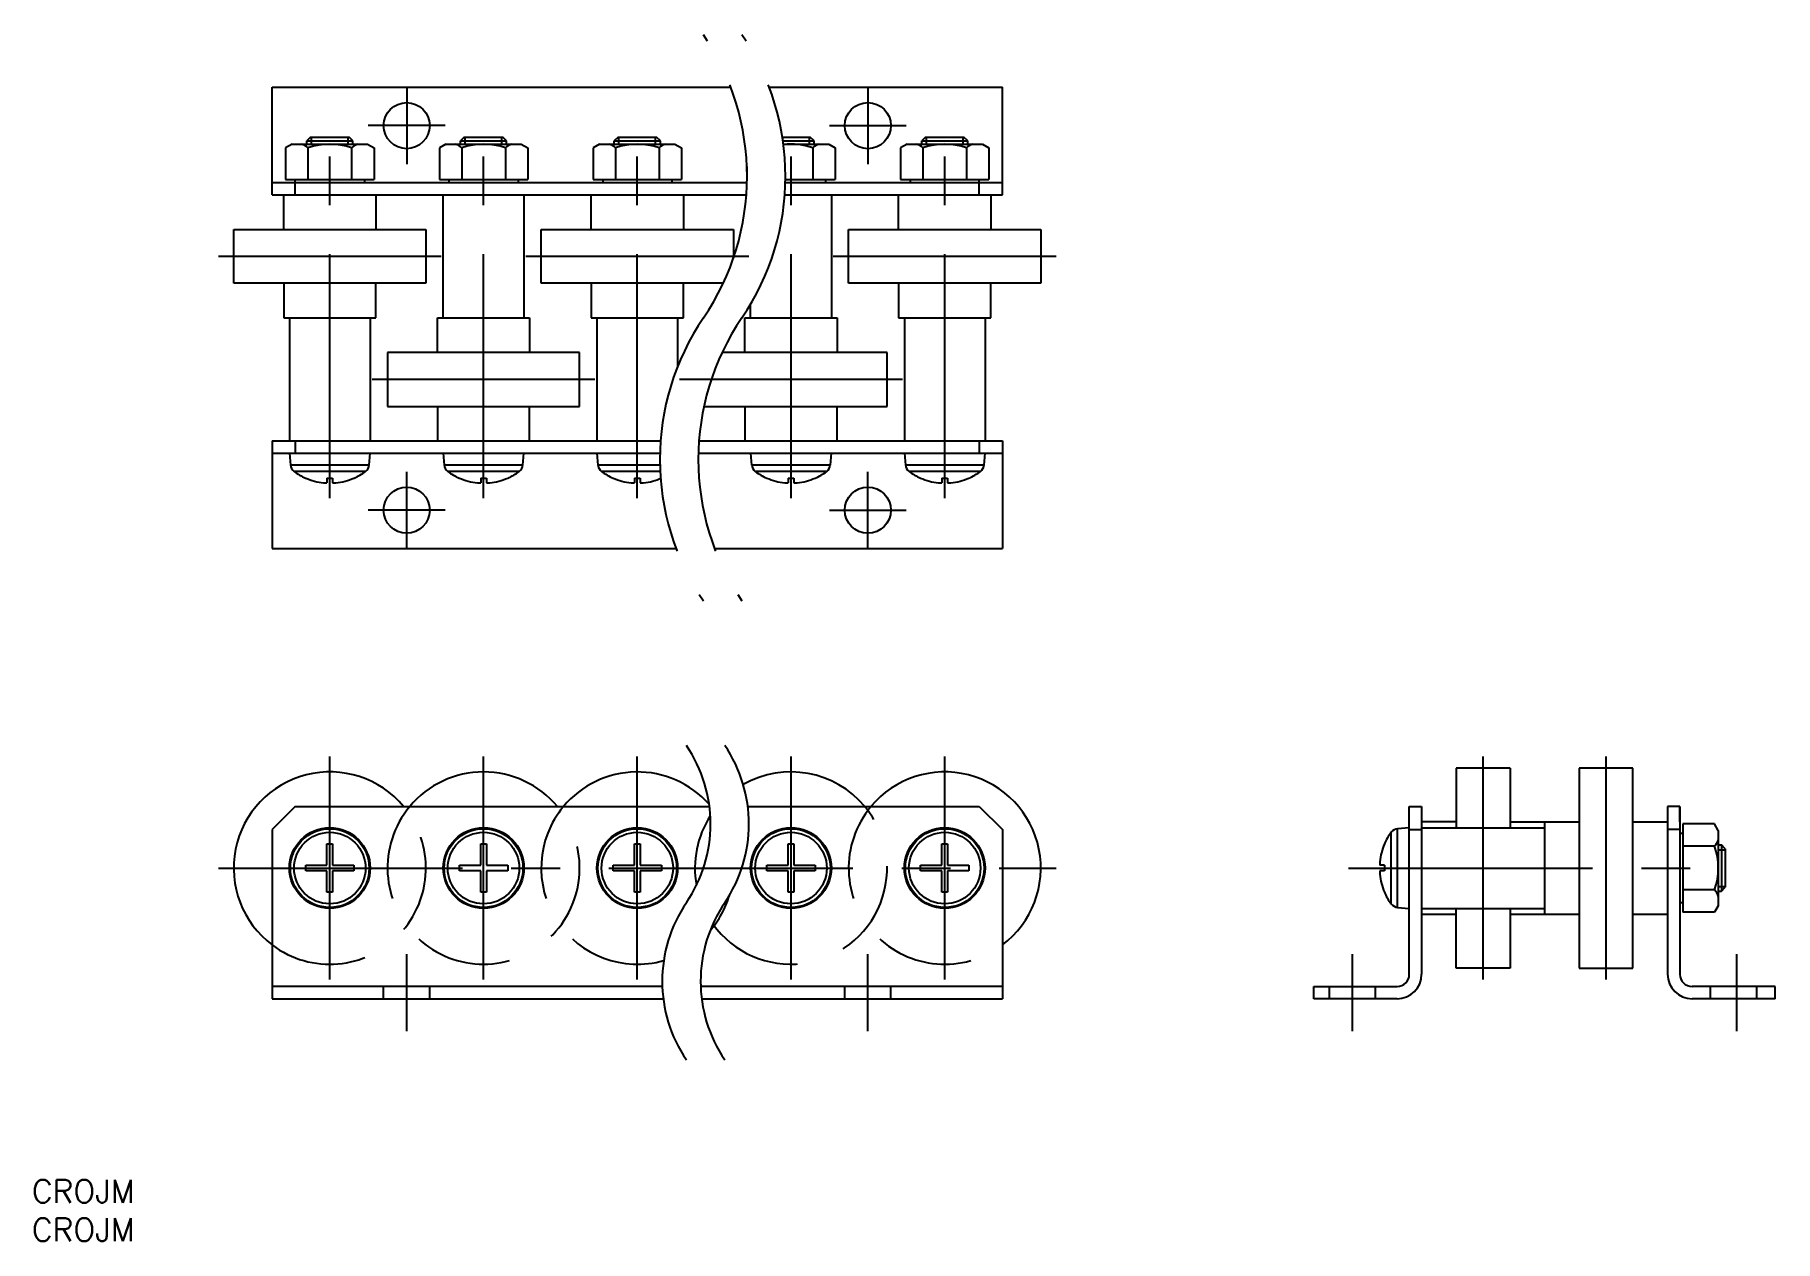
# Model space of a CAD drawing. Extents: x -31 to 196, y -90 to 67.
import ezdxf

# ---------------------------------------------------------------- set-up
doc = ezdxf.new("R2010")
doc.units = 0
for name, pattern in [('CENTER', [50.8, 31.75, -6.35, 6.35, -6.35]), ('DASHED', [19.05, 12.7, -6.35]), ('PHANTOM', [63.5, 31.75, -6.35, 6.35, -6.35, 6.35, -6.35])]:
    doc.linetypes.add(name, pattern=pattern)
doc.layers.get('0').update_dxf_attribs({"linetype": 'CONTINUOUS'})
doc.layers.add('CENTER', color=1, linetype='CENTER')
doc.styles.get("Standard").update_dxf_attribs({"font": 'txt.shx', "height": 3, "bigfont": 'bigfont.shx'})

# ---------------------------------------------------------------- blocks, each defined once
blk = doc.blocks.new('*U21')
at = {"color": 7, "linetype": 'CONTINUOUS'}
for p in [(-31.26, -85.06), (-31.26, -90.06)]:
    blk.add_text('CROJM', height=3, dxfattribs=at).set_placement(p)

msp = doc.modelspace()

# ---------------------------------------------------------------- linework, layer by layer
at = {"color": 7, "linetype": 'CONTINUOUS'}
for p, q in [((0, 60), (59.65, 60)), ((0, 46), (0, 60)), ((64.65, 60), (95, 60)), ((95, 46), (95, 60)), ((2.6, 52.6), (1.75, 52.11)), ((1.75, 52.11), (1.75, 48)), ((2.6, 52.6), (12.4, 52.6)), ((5, 53.51), (4.5, 53.01)), ((4.5, 52.6), (4.5, 53.01)), ((4.5, 53.01), (10.5, 53.01)), ((4.66, 52.11), (4.66, 48)), ((5, 53.51), (10, 53.51)), ((10.5, 53.01), (10, 53.51)), ((10.34, 52.11), (10.34, 48)), ((10.5, 52.6), (10.5, 53.01)), ((12.4, 52.6), (13.25, 52.11)), ((13.25, 52.11), (13.25, 48)), ((22.6, 52.6), (21.75, 52.11)), ((21.75, 52.11), (21.75, 48)), ((22.6, 52.6), (32.4, 52.6)), ((25, 53.51), (24.5, 53.01)), ((24.5, 52.6), (24.5, 53.01)), ((24.5, 53.01), (30.5, 53.01)), ((24.66, 52.11), (24.66, 48)), ((25, 53.51), (30, 53.51)), ((30.5, 53.01), (30, 53.51)), ((30.34, 52.11), (30.34, 48)), ((30.5, 52.6), (30.5, 53.01)), ((32.4, 52.6), (33.25, 52.11)), ((33.25, 52.11), (33.25, 48)), ((42.6, 52.6), (41.75, 52.11)), ((41.75, 52.11), (41.75, 48)), ((42.6, 52.6), (52.4, 52.6)), ((45, 53.51), (44.5, 53.01)), ((44.5, 52.6), (44.5, 53.01)), ((44.5, 53.01), (50.5, 53.01)), ((44.66, 52.11), (44.66, 48)), ((45, 53.51), (50, 53.51)), ((50.5, 53.01), (50, 53.51)), ((50.34, 52.11), (50.34, 48)), ((50.5, 52.6), (50.5, 53.01)), ((52.4, 52.6), (53.25, 52.11)), ((53.25, 52.11), (53.25, 48)), ((66.37, 53.51), (70, 53.51)), ((66.45, 53.01), (70.5, 53.01)), ((66.51, 52.6), (72.4, 52.6)), ((70.5, 53.01), (70, 53.51)), ((70.34, 52.11), (70.34, 48)), ((70.5, 52.6), (70.5, 53.01)), ((72.4, 52.6), (73.25, 52.11)), ((73.25, 52.11), (73.25, 48)), ((82.6, 52.6), (81.75, 52.11)), ((81.75, 52.11), (81.75, 48)), ((82.6, 52.6), (92.4, 52.6)), ((85, 53.51), (84.5, 53.01)), ((84.5, 52.6), (84.5, 53.01)), ((84.5, 53.01), (90.5, 53.01)), ((84.66, 52.11), (84.66, 48)), ((85, 53.51), (90, 53.51)), ((90.5, 53.01), (90, 53.51)), ((90.34, 52.11), (90.34, 48)), ((90.5, 52.6), (90.5, 53.01)), ((92.4, 52.6), (93.25, 52.11)), ((93.25, 52.11), (93.25, 48)), ((0, 47.6), (61.77, 47.6)), ((1.75, 48), (13.25, 48)), ((3, 46), (3, 48)), ((12, 48), (12, 47.6)), ((21.75, 48), (33.25, 48)), ((23, 48), (23, 47.6)), ((32, 48), (32, 47.6)), ((41.75, 48), (53.25, 48)), ((43, 48), (43, 47.6)), ((52, 48), (52, 47.6)), ((61.75, 49.69), (61.75, 48)), ((61.75, 48), (61.77, 48)), ((66.77, 48), (73.25, 48)), ((66.77, 47.6), (95, 47.6)), ((72, 48), (72, 47.6)), ((81.75, 48), (93.25, 48)), ((83, 48), (83, 47.6)), ((92, 46), (92, 48)), ((0, 46), (61.69, 46)), ((1.5, 41.5), (1.5, 46)), ((13.5, 46), (13.5, 41.5)), ((22.25, 30), (22.25, 46)), ((32.75, 46), (32.75, 30)), ((41.5, 41.5), (41.5, 46)), ((53.5, 46), (53.5, 41.5)), ((66.69, 46), (95, 46)), ((72.75, 46), (72.75, 30)), ((81.5, 41.5), (81.5, 46)), ((93.5, 46), (93.5, 41.5)), ((-5, 34.5), (-5, 41.5)), ((-5, 41.5), (20, 41.5)), ((20, 41.5), (20, 34.5)), ((35, 34.5), (35, 41.5)), ((35, 41.5), (60, 41.5)), ((60, 41.5), (60, 37.77)), ((75, 34.5), (75, 41.5)), ((75, 41.5), (100, 41.5)), ((100, 41.5), (100, 34.5)), ((20, 34.5), (-5, 34.5)), ((1.5, 34.5), (1.5, 30)), ((13.5, 30), (13.5, 34.5)), ((58.67, 34.5), (35, 34.5)), ((41.5, 34.5), (41.5, 30)), ((53.5, 30), (53.5, 34.5)), ((100, 34.5), (75, 34.5)), ((81.5, 34.5), (81.5, 30)), ((93.5, 30), (93.5, 34.5)), ((62.25, 30), (62.25, 31.8)), ((1.5, 30), (13.5, 30)), ((2.25, 30), (2.25, 14)), ((12.75, 30), (12.75, 14)), ((21.5, 25.5), (21.5, 30)), ((21.5, 30), (33.5, 30)), ((33.5, 30), (33.5, 25.5)), ((41.5, 30), (53.5, 30)), ((42.25, 30), (42.25, 14)), ((52.75, 30), (52.75, 23.66)), ((61.5, 25.5), (61.5, 30)), ((61.5, 30), (73.5, 30)), ((73.5, 30), (73.5, 25.5)), ((81.5, 30), (93.5, 30)), ((82.25, 30), (82.25, 14)), ((92.75, 30), (92.75, 14)), ((15, 25.5), (15, 18.5)), ((40, 25.5), (15, 25.5)), ((40, 18.5), (40, 25.5)), ((80, 25.5), (58.55, 25.5)), ((80, 18.5), (80, 25.5)), ((15, 18.5), (40, 18.5)), ((21.5, 18.5), (21.5, 14)), ((33.5, 14), (33.5, 18.5)), ((56.18, 18.5), (80, 18.5)), ((61.5, 18.5), (61.5, 14)), ((73.5, 14), (73.5, 18.5)), ((0, 14), (50.53, 14)), ((0, 14), (0, 0)), ((3, 14), (3, 12.4)), ((55.53, 14), (95, 14)), ((92, 14), (92, 12.4)), ((95, 14), (95, 0)), ((0, 12.4), (50.45, 12.4)), ((2.25, 12.4), (2.38, 10.87)), ((12.62, 10.87), (12.75, 12.4)), ((22.25, 12.4), (22.38, 10.87)), ((32.62, 10.87), (32.75, 12.4)), ((42.25, 12.4), (42.38, 10.87)), ((55.45, 12.4), (95, 12.4)), ((62.25, 12.4), (62.38, 10.87)), ((72.62, 10.87), (72.75, 12.4)), ((82.25, 12.4), (82.38, 10.87)), ((92.62, 10.87), (92.75, 12.4)), ((12.62, 10.87), (2.38, 10.87)), ((12.15, 10.04), (2.85, 10.04)), ((4.35, 9.16), (4.36, 9.17)), ((7.13, 9.17), (7.87, 9.17)), ((7.13, 9.17), (7.13, 8.55)), ((7.87, 9.17), (7.87, 8.55)), ((10.64, 9.17), (10.65, 9.16)), ((32.62, 10.87), (22.38, 10.87)), ((32.15, 10.04), (22.85, 10.04)), ((24.35, 9.16), (24.36, 9.17)), ((27.13, 9.17), (27.87, 9.17)), ((27.13, 9.17), (27.13, 8.55)), ((27.87, 9.17), (27.87, 8.55)), ((30.64, 9.17), (30.65, 9.16)), ((50.45, 10.87), (42.38, 10.87)), ((50.48, 10.04), (42.85, 10.04)), ((44.35, 9.16), (44.36, 9.17)), ((47.13, 9.17), (47.87, 9.17)), ((47.13, 9.17), (47.13, 8.55)), ((47.87, 9.17), (47.87, 8.55)), ((50.64, 9.17), (50.65, 9.16)), ((72.62, 10.87), (62.38, 10.87)), ((72.15, 10.04), (62.85, 10.04)), ((64.35, 9.16), (64.36, 9.17)), ((67.13, 9.17), (67.87, 9.17)), ((67.13, 9.17), (67.13, 8.55)), ((67.87, 9.17), (67.87, 8.55)), ((70.64, 9.17), (70.65, 9.16)), ((92.62, 10.87), (82.38, 10.87)), ((92.15, 10.04), (82.85, 10.04)), ((84.35, 9.16), (84.36, 9.17)), ((87.13, 9.17), (87.87, 9.17)), ((87.13, 9.17), (87.13, 8.55)), ((87.87, 9.17), (87.87, 8.55)), ((90.64, 9.17), (90.65, 9.16)), ((6.7, 8.55), (7.13, 8.55)), ((7.87, 8.55), (8.3, 8.55)), ((26.7, 8.55), (27.13, 8.55)), ((27.87, 8.55), (28.3, 8.55)), ((46.7, 8.55), (47.13, 8.55)), ((47.87, 8.55), (48.3, 8.55)), ((66.7, 8.55), (67.13, 8.55)), ((67.87, 8.55), (68.3, 8.55)), ((86.7, 8.55), (87.13, 8.55)), ((87.87, 8.55), (88.3, 8.55)), ((0, 0), (52.57, 0)), ((57.57, 0), (95, 0)), ((161.04, -28.54), (154.04, -28.54)), ((154.04, -28.54), (154.04, -36.29)), ((161.04, -28.54), (161.04, -36.29)), ((177.04, -28.54), (170.04, -28.54)), ((170.04, -28.54), (170.04, -54.54)), ((177.04, -54.54), (177.04, -28.54)), ((3, -33.54), (0, -36.54)), ((3, -33.54), (56.89, -33.54)), ((61.89, -33.54), (92, -33.54)), ((92, -33.54), (95, -36.54)), ((147.94, -33.54), (149.54, -33.54)), ((147.94, -55.34), (147.94, -33.54)), ((149.54, -33.54), (149.54, -55.34)), ((183.14, -33.54), (181.54, -33.54)), ((181.54, -33.54), (181.54, -55.34)), ((183.14, -35.54), (183.14, -33.54)), ((183.14, -33.54), (183.14, -55.34)), ((154.04, -35.54), (149.54, -35.54)), ((161.04, -35.54), (170.04, -35.54)), ((165.54, -35.54), (165.54, -47.54)), ((177.04, -35.54), (181.54, -35.54)), ((183.54, -35.79), (183.54, -47.29)), ((187.65, -35.79), (183.54, -35.79)), ((188.14, -36.64), (187.65, -35.79)), ((0, -36.54), (0, -58.54)), ((7.13, -38.4), (7.87, -38.4)), ((7.13, -41.18), (7.13, -38.4)), ((7.87, -38.4), (7.87, -41.18)), ((27.13, -38.4), (27.87, -38.4)), ((27.13, -41.18), (27.13, -38.4)), ((27.87, -38.4), (27.87, -41.18)), ((47.13, -38.4), (47.87, -38.4)), ((47.13, -41.18), (47.13, -38.4)), ((47.87, -38.4), (47.87, -41.18)), ((67.13, -38.4), (67.87, -38.4)), ((67.13, -41.18), (67.13, -38.4)), ((67.87, -38.4), (67.87, -41.18)), ((87.13, -38.4), (87.87, -38.4)), ((87.13, -41.18), (87.13, -38.4)), ((87.87, -38.4), (87.87, -41.18)), ((95, -36.54), (95, -58.54)), ((144.7, -38.39), (144.71, -38.4)), ((145.58, -46.19), (145.58, -36.9)), ((147.94, -36.29), (146.41, -36.43)), ((146.41, -46.66), (146.41, -36.43)), ((147.94, -36.54), (149.54, -36.54)), ((149.54, -36.29), (165.54, -36.29)), ((183.14, -36.54), (181.54, -36.54)), ((183.14, -37.04), (183.14, -46.04)), ((183.54, -37.04), (183.14, -37.04)), ((188.14, -36.64), (188.14, -46.44)), ((144.09, -40.74), (144.09, -41.18)), ((187.65, -38.7), (183.54, -38.7)), ((188.14, -38.54), (188.55, -38.54)), ((189.05, -39.04), (188.55, -38.54)), ((188.55, -38.54), (188.55, -44.54)), ((189.05, -39.04), (189.05, -44.04)), ((4.36, -41.91), (4.36, -41.18)), ((4.36, -41.18), (7.13, -41.18)), ((7.13, -41.91), (4.36, -41.91)), ((7.13, -44.68), (7.13, -41.91)), ((7.87, -41.18), (10.64, -41.18)), ((7.87, -41.91), (7.87, -44.68)), ((10.64, -41.91), (7.87, -41.91)), ((10.64, -41.18), (10.64, -41.91)), ((24.36, -41.91), (24.36, -41.18)), ((24.36, -41.18), (27.13, -41.18)), ((27.13, -41.91), (24.36, -41.91)), ((27.13, -44.68), (27.13, -41.91)), ((27.87, -41.18), (30.64, -41.18)), ((27.87, -41.91), (27.87, -44.68)), ((30.64, -41.91), (27.87, -41.91)), ((30.64, -41.18), (30.64, -41.91)), ((44.36, -41.91), (44.36, -41.18)), ((44.36, -41.18), (47.13, -41.18)), ((47.13, -41.91), (44.36, -41.91)), ((47.13, -44.68), (47.13, -41.91)), ((47.87, -41.18), (50.64, -41.18)), ((47.87, -41.91), (47.87, -44.68)), ((50.64, -41.91), (47.87, -41.91)), ((50.64, -41.18), (50.64, -41.91)), ((64.36, -41.91), (64.36, -41.18)), ((64.36, -41.18), (67.13, -41.18)), ((67.13, -41.91), (64.36, -41.91)), ((67.13, -44.68), (67.13, -41.91)), ((67.87, -41.18), (70.64, -41.18)), ((67.87, -41.91), (67.87, -44.68)), ((70.64, -41.91), (67.87, -41.91)), ((70.64, -41.18), (70.64, -41.91)), ((84.36, -41.91), (84.36, -41.18)), ((84.36, -41.18), (87.13, -41.18)), ((87.13, -41.91), (84.36, -41.91)), ((87.13, -44.68), (87.13, -41.91)), ((87.87, -41.18), (90.64, -41.18)), ((87.87, -41.91), (87.87, -44.68)), ((90.64, -41.91), (87.87, -41.91)), ((90.64, -41.18), (90.64, -41.91)), ((144.71, -41.18), (144.09, -41.18)), ((144.09, -41.91), (144.09, -42.35)), ((144.71, -41.91), (144.09, -41.91)), ((144.71, -41.18), (144.71, -41.91)), ((7.87, -44.68), (7.13, -44.68)), ((27.87, -44.68), (27.13, -44.68)), ((47.87, -44.68), (47.13, -44.68)), ((67.87, -44.68), (67.13, -44.68)), ((87.87, -44.68), (87.13, -44.68)), ((144.71, -44.68), (144.7, -44.69)), ((187.65, -44.38), (183.54, -44.38)), ((188.14, -44.54), (188.55, -44.54)), ((188.55, -44.54), (189.05, -44.04)), ((146.41, -46.66), (147.94, -46.79)), ((149.54, -46.79), (165.54, -46.79)), ((149.54, -47.54), (154.04, -47.54)), ((154.04, -54.54), (154.04, -46.79)), ((161.04, -46.79), (161.04, -54.54)), ((161.04, -47.54), (170.04, -47.54)), ((177.04, -47.54), (181.54, -47.54)), ((183.54, -46.04), (183.14, -46.04)), ((187.65, -47.29), (183.54, -47.29)), ((188.14, -46.44), (187.65, -47.29)), ((161.04, -54.54), (154.04, -54.54)), ((170.04, -54.54), (177.04, -54.54)), ((50.75, -56.94), (0, -56.94)), ((0, -58.54), (50.88, -58.54)), ((95, -56.94), (55.75, -56.94)), ((55.88, -58.54), (95, -58.54)), ((135.54, -58.54), (135.54, -56.94)), ((135.54, -56.94), (146.34, -56.94)), ((146.34, -58.54), (135.54, -58.54)), ((195.54, -56.94), (184.74, -56.94)), ((195.54, -58.54), (184.74, -58.54)), ((195.54, -58.54), (195.54, -56.94))]:
    msp.add_line(p, q, dxfattribs=at)
at = {"color": 3, "linetype": 'CONTINUOUS'}
for p, q in [((5.11, 52.6), (5.11, 53.51)), ((9.89, 52.6), (9.89, 53.51)), ((25.11, 52.6), (25.11, 53.51)), ((29.89, 52.6), (29.89, 53.51)), ((45.11, 52.6), (45.11, 53.51)), ((49.89, 52.6), (49.89, 53.51)), ((69.89, 52.6), (69.89, 53.51)), ((85.11, 52.6), (85.11, 53.51)), ((89.89, 52.6), (89.89, 53.51)), ((188.14, -39.16), (189.05, -39.16)), ((188.14, -43.93), (189.05, -43.93))]:
    msp.add_line(p, q, dxfattribs=at)
at = {"color": 3, "linetype": 'DASHED'}
for p, q in [((14.5, -58.54), (14.5, -56.94)), ((20.5, -58.54), (20.5, -56.94)), ((74.5, -58.54), (74.5, -56.94)), ((80.5, -58.54), (80.5, -56.94)), ((137.54, -58.54), (137.54, -56.94)), ((143.54, -58.54), (143.54, -56.94)), ((187.14, -58.54), (187.14, -56.94)), ((193.14, -58.54), (193.14, -56.94))]:
    msp.add_line(p, q, dxfattribs=at)
at = {"color": 7, "linetype": 'CONTINUOUS'}
for centre, radius in [((17.5, 55), 3), ((77.5, 55), 3), ((17.5, 5), 3), ((77.5, 5), 3), ((7.5, -41.54), 5.25), ((7.5, -41.54), 5.12), ((7.5, -41.54), 4.65), ((27.5, -41.54), 5.25), ((27.5, -41.54), 5.12), ((27.5, -41.54), 4.65), ((47.5, -41.54), 5.25), ((47.5, -41.54), 5.12), ((47.5, -41.54), 4.65), ((67.5, -41.54), 5.25), ((67.5, -41.54), 5.12), ((67.5, -41.54), 4.65), ((87.5, -41.54), 5.25), ((87.5, -41.54), 5.12), ((87.5, -41.54), 4.65)]:
    msp.add_circle(centre, radius, dxfattribs=at)
at = {"color": 3, "linetype": 'PHANTOM'}
for centre, radius, start, end in [((29.05, 48.4), 32.73, 325.7811, 34.2189), ((34.05, 48.4), 32.73, 325.7811, 34.2189), ((83.17, 11.6), 32.73, 145.7811, 214.2189), ((88.17, 11.6), 32.73, 145.7811, 214.2189), ((38.85, -35.82), 18.18, 325.7811, 34.2189), ((43.85, -35.82), 18.18, 325.7811, 34.2189), ((68.92, -56.27), 18.18, 145.7811, 214.2189), ((73.92, -56.27), 18.18, 145.7811, 214.2189)]:
    msp.add_arc(centre, radius, start, end, dxfattribs=at)
at = {"color": 7, "linetype": 'CONTINUOUS'}
for centre, radius, start, end in [((3.21, 50.57), 2.12, 46.6038, 73.3963), ((7.5, 44.14), 8.46, 70.3887, 109.6113), ((11.79, 50.57), 2.12, 106.6037, 133.3962), ((23.21, 50.57), 2.12, 46.6038, 73.3963), ((27.5, 44.14), 8.46, 70.3887, 109.6113), ((31.79, 50.57), 2.12, 106.6037, 133.3962), ((43.21, 50.57), 2.12, 46.6038, 73.3963), ((47.5, 44.14), 8.46, 70.3887, 109.6113), ((51.79, 50.57), 2.12, 106.6037, 133.3962), ((67.5, 44.14), 8.46, 70.3887, 96.7015), ((71.79, 50.57), 2.12, 106.6037, 133.3962), ((83.21, 50.57), 2.12, 46.6038, 73.3963), ((87.5, 44.14), 8.46, 70.3887, 109.6113), ((91.79, 50.57), 2.12, 106.6037, 133.3962), ((3.55, 10.98), 1.17, 185, 233.422), ((7.5, 16.3), 7.8, 233.422, 246.1812), ((7.5, 16.3), 7.79, 246.2333, 264.0909), ((7.5, 16.3), 7.79, 275.9091, 293.7667), ((7.5, 16.3), 7.8, 293.8188, 306.578), ((11.45, 10.98), 1.17, 306.578, 355), ((23.55, 10.98), 1.17, 185, 233.422), ((27.5, 16.3), 7.8, 233.422, 246.1812), ((27.5, 16.3), 7.79, 246.2333, 264.0909), ((27.5, 16.3), 7.79, 275.9091, 293.7667), ((27.5, 16.3), 7.8, 293.8188, 306.578), ((31.45, 10.98), 1.17, 306.578, 355), ((43.55, 10.98), 1.17, 185, 233.422), ((47.5, 16.3), 7.8, 233.422, 246.1812), ((47.5, 16.3), 7.79, 246.2333, 264.0909), ((47.5, 16.3), 7.79, 275.9091, 293.7667), ((63.55, 10.98), 1.17, 185, 233.422), ((67.5, 16.3), 7.8, 233.422, 246.1812), ((67.5, 16.3), 7.79, 246.2333, 264.0909), ((67.5, 16.3), 7.79, 275.9091, 293.7667), ((67.5, 16.3), 7.8, 293.8188, 306.578), ((71.45, 10.98), 1.17, 306.578, 355), ((83.55, 10.98), 1.17, 185, 233.422), ((87.5, 16.3), 7.8, 233.422, 246.1812), ((87.5, 16.3), 7.79, 246.2333, 264.0909), ((87.5, 16.3), 7.79, 275.9091, 293.7667), ((87.5, 16.3), 7.8, 293.8188, 306.578), ((91.45, 10.98), 1.17, 306.578, 355), ((7.5, -41.54), 12.5, 39.7918, 233.1301), ((27.5, -41.54), 12.5, 39.7918, 140.2082), ((47.5, -41.54), 12.5, 41.5623, 140.2082), ((67.5, -41.54), 12.5, 39.7918, 119.7505), ((87.5, -41.54), 12.5, 306.8699, 140.2082), ((151.84, -41.54), 7.79, 156.2333, 174.0909), ((151.84, -41.54), 7.8, 143.422, 156.1812), ((146.52, -37.59), 1.17, 95, 143.422), ((186.11, -37.25), 2.12, 316.6038, 343.3963), ((179.68, -41.54), 8.46, 340.3887, 19.6113), ((151.84, -41.54), 7.79, 185.9091, 203.7667), ((151.84, -41.54), 7.8, 203.8188, 216.578), ((186.11, -45.84), 2.12, 16.6037, 43.3962), ((146.52, -45.49), 1.17, 216.578, 265), ((146.34, -55.34), 3.2, 270, 0), ((146.34, -55.34), 1.6, 270, 0), ((184.74, -55.34), 3.2, 180, 270), ((184.74, -55.34), 1.6, 180, 270)]:
    msp.add_arc(centre, radius, start, end, dxfattribs=at)
at = {"color": 3, "linetype": 'DASHED'}
for centre, start, end in [((7.5, -41.54), 233.1301, 39.7918), ((27.5, -41.54), 140.2082, 39.7918), ((47.5, -41.54), 140.2082, 285.9896), ((67.5, -41.54), 215.599, 39.7918), ((87.5, -41.54), 140.2082, 306.8699), ((67.5, -41.54), 147.1057, 190.2921), ((47.5, -41.54), 319.219, 343.3968)]:
    msp.add_arc(centre, 12.5, start, end, dxfattribs=at)
at = {"layer": 'CENTER', "color": 1, "linetype": 'CENTER'}
for p, q in [((17.5, 60), (17.5, 50)), ((77.5, 60), (77.5, 50)), ((7.5, 6.55), (7.5, 55.51)), ((22.5, 55), (12.5, 55)), ((27.5, 6.55), (27.5, 55.51)), ((47.5, 6.55), (47.5, 55.51)), ((67.5, 6.55), (67.5, 55.51)), ((72.5, 55), (82.5, 55)), ((87.5, 6.55), (87.5, 55.51)), ((22, 38), (-7, 38)), ((62, 38), (33, 38)), ((102, 38), (73, 38)), ((42, 22), (13, 22)), ((82, 22), (53, 22)), ((17.5, 0), (17.5, 10)), ((77.5, 0), (77.5, 10)), ((22.5, 5), (12.5, 5)), ((72.5, 5), (82.5, 5)), ((7.5, -56.04), (7.5, -27.04)), ((27.5, -56.04), (27.5, -27.04)), ((47.5, -56.04), (47.5, -27.04)), ((67.5, -56.04), (67.5, -27.04)), ((87.5, -56.04), (87.5, -27.04)), ((157.54, -56.04), (157.54, -27.04)), ((173.54, -56.04), (173.54, -27.04)), ((-7, -41.54), (102, -41.54)), ((140.03, -41.54), (188.99, -41.54)), ((17.5, -62.74), (17.5, -52.74)), ((77.5, -62.74), (77.5, -52.74)), ((140.54, -62.74), (140.54, -52.74)), ((190.54, -62.74), (190.54, -52.74))]:
    msp.add_line(p, q, dxfattribs=at)

# ---------------------------------------------------------------- block references
at = {"color": 7, "linetype": 'CONTINUOUS'}
msp.add_blockref('*U21', (0, 0), dxfattribs=at)

doc.saveas('drawing.dxf')
